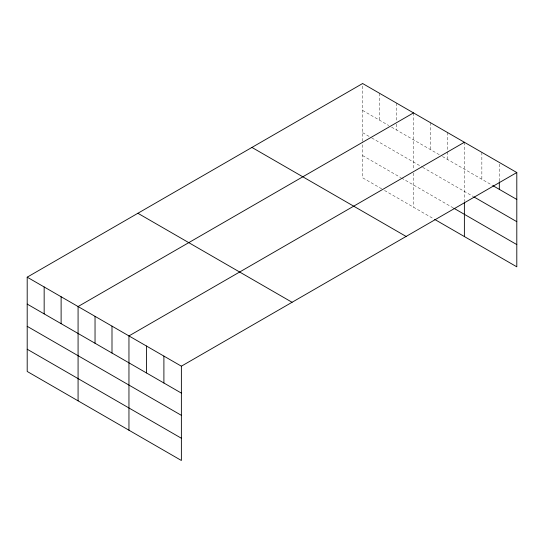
<?xml version="1.0" encoding="UTF-8"?>
<svg xmlns="http://www.w3.org/2000/svg" width="544" height="544" viewBox="0 0 544 544"><rect width="100%" height="100%" fill="white"/><g stroke="black" fill="none" stroke-linecap="round" stroke-linejoin="round"><path stroke-width="0.41" stroke-dasharray="2.72 2.04" d="M362.624 141.154L362.624 83.518M362.624 110.432L388.77 125.528M391.598 127.16L439.647 154.904M442.476 156.536L492.048 185.157M362.624 132.668L371.103 137.564M371.81 137.972L421.981 166.94M422.688 167.348L473.117 196.459M362.624 155.577L400.778 177.609M401.486 178.017L453.07 207.801M381.704 188.829L362.624 177.813L362.624 142.004M384.526 190.461L433.996 219.014M499.324 164.125L499.324 180.948M481.855 152.361L481.855 179.268M464.379 142.27L464.379 201.6M447.42 132.478L447.42 150.98M447.42 151.824L447.42 159.392M430.46 122.686L430.46 149.6M413.501 112.894L413.501 169.68M413.501 173.074L413.501 207.182M396.542 103.102L396.542 120.768M396.542 124.127L396.542 130.016M379.583 93.31L379.583 120.224"/><path stroke-width="0.82" d="M434.704 219.422L516.8 266.825L516.8 172.536L362.624 83.518L27.2 277.175L27.2 371.464L181.376 460.482L181.376 366.187L516.8 172.536M413.501 112.894L78.078 306.551L78.078 400.84M464.379 142.27L128.955 335.927L128.955 430.216M492.776 185.579L516.8 199.451M473.844 196.88L516.8 221.68M453.778 208.209L516.8 244.589M251.933 147.424L406.11 236.443M137.89 213.268L292.067 302.28M27.2 277.175L181.376 366.187M27.2 304.089L181.376 393.101M27.2 326.325L181.376 415.337M27.2 349.234L181.376 438.246M499.324 181.791L499.324 189.36M464.379 202.45L464.379 236.558M163.9 356.102L163.9 383.017M146.431 346.011L146.431 372.926M111.996 326.135L111.996 353.049M95.037 316.343L95.037 343.257M61.118 296.759L61.118 323.673M44.159 286.967L44.159 313.881"/></g></svg>
